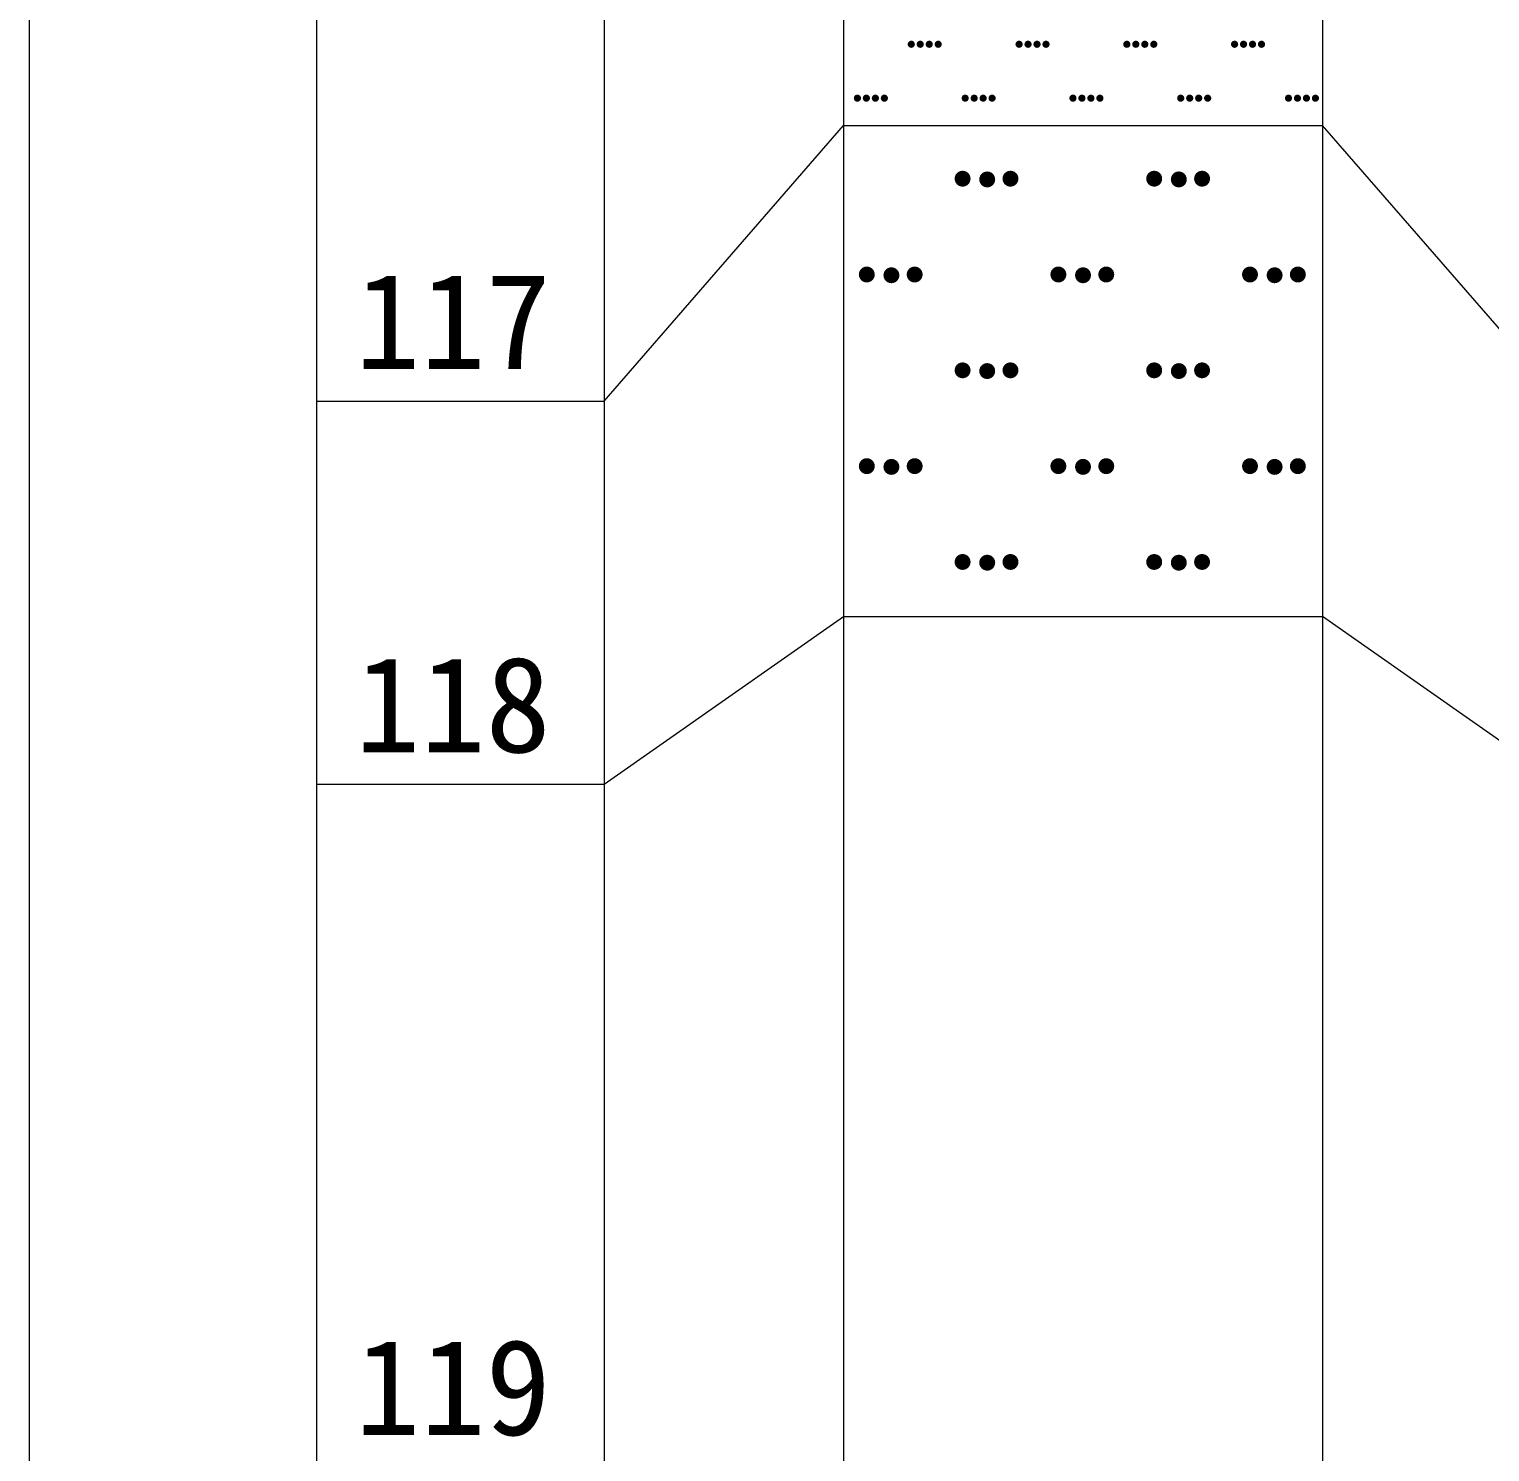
# Model space of a CAD drawing. Header units: inches. Extents: x -27 to 109, y -598 to 26.
# Drawn here: x 14.68 to 20.78, y -448.25 to -442.31 of the extents above; entities that cross this region are included whole.
import ezdxf

# ---------------------------------------------------------------- set-up
doc = ezdxf.new("R2010")
doc.units = ezdxf.units.IN
doc.header["$MEASUREMENT"] = 0
doc.layers.get('0').update_dxf_attribs({"lineweight": 0})
doc.styles.add('宋体', font='')
doc.styles.get('宋体').set_extended_font_data('宋体')

# ---------------------------------------------------------------- blocks, each defined once
blk = doc.blocks.new('lr_block_98')
at = {"true_color": 0x000000}
for points in [[(18.379117, -442.378425), (18.379642, -442.374525), (18.379117, -442.370625), (18.377617, -442.367025), (18.375217, -442.36395), (18.372142, -442.36155), (18.368542, -442.36005), (18.364642, -442.359525), (18.360742, -442.36005), (18.357142, -442.36155), (18.354067, -442.36395), (18.351667, -442.367025), (18.350167, -442.370625), (18.349642, -442.374525), (18.350167, -442.378425), (18.351667, -442.382025), (18.354067, -442.3851), (18.357142, -442.3875), (18.360742, -442.389), (18.364642, -442.389525), (18.368542, -442.389), (18.372142, -442.3875), (18.375217, -442.3851), (18.377617, -442.382025)], [(18.416617, -442.378425), (18.417142, -442.374525), (18.416617, -442.370625), (18.415117, -442.367025), (18.412717, -442.36395), (18.409642, -442.36155), (18.406042, -442.36005), (18.402142, -442.359525), (18.398242, -442.36005), (18.394642, -442.36155), (18.391567, -442.36395), (18.389167, -442.367025), (18.387667, -442.370625), (18.387142, -442.374525), (18.387667, -442.378425), (18.389167, -442.382025), (18.391567, -442.3851), (18.394642, -442.3875), (18.398242, -442.389), (18.402142, -442.389525), (18.406042, -442.389), (18.409642, -442.3875), (18.412717, -442.3851), (18.415117, -442.382025)], [(18.454117, -442.378425), (18.454642, -442.374525), (18.454117, -442.370625), (18.452617, -442.367025), (18.450217, -442.36395), (18.447142, -442.36155), (18.443542, -442.36005), (18.439642, -442.359525), (18.435742, -442.36005), (18.432142, -442.36155), (18.429067, -442.36395), (18.426667, -442.367025), (18.425167, -442.370625), (18.424642, -442.374525), (18.425167, -442.378425), (18.426667, -442.382025), (18.429067, -442.3851), (18.432142, -442.3875), (18.435742, -442.389), (18.439642, -442.389525), (18.443542, -442.389), (18.447142, -442.3875), (18.450217, -442.3851), (18.452617, -442.382025)], [(18.491617, -442.378425), (18.492142, -442.374525), (18.491617, -442.370625), (18.490117, -442.367025), (18.487717, -442.36395), (18.484642, -442.36155), (18.481042, -442.36005), (18.477142, -442.359525), (18.473242, -442.36005), (18.469642, -442.36155), (18.466567, -442.36395), (18.464167, -442.367025), (18.462667, -442.370625), (18.462142, -442.374525), (18.462667, -442.378425), (18.464167, -442.382025), (18.466567, -442.3851), (18.469642, -442.3875), (18.473242, -442.389), (18.477142, -442.389525), (18.481042, -442.389), (18.484642, -442.3875), (18.487717, -442.3851), (18.490117, -442.382025)], [(18.829117, -442.378425), (18.829642, -442.374525), (18.829117, -442.370625), (18.827617, -442.367025), (18.825217, -442.36395), (18.822142, -442.36155), (18.818542, -442.36005), (18.814642, -442.359525), (18.810742, -442.36005), (18.807142, -442.36155), (18.804067, -442.36395), (18.801667, -442.367025), (18.800167, -442.370625), (18.799642, -442.374525), (18.800167, -442.378425), (18.801667, -442.382025), (18.804067, -442.3851), (18.807142, -442.3875), (18.810742, -442.389), (18.814642, -442.389525), (18.818542, -442.389), (18.822142, -442.3875), (18.825217, -442.3851), (18.827617, -442.382025)], [(18.866617, -442.378425), (18.867142, -442.374525), (18.866617, -442.370625), (18.865117, -442.367025), (18.862717, -442.36395), (18.859642, -442.36155), (18.856042, -442.36005), (18.852142, -442.359525), (18.848242, -442.36005), (18.844642, -442.36155), (18.841567, -442.36395), (18.839167, -442.367025), (18.837667, -442.370625), (18.837142, -442.374525), (18.837667, -442.378425), (18.839167, -442.382025), (18.841567, -442.3851), (18.844642, -442.3875), (18.848242, -442.389), (18.852142, -442.389525), (18.856042, -442.389), (18.859642, -442.3875), (18.862717, -442.3851), (18.865117, -442.382025)], [(18.904117, -442.378425), (18.904642, -442.374525), (18.904117, -442.370625), (18.902617, -442.367025), (18.900217, -442.36395), (18.897142, -442.36155), (18.893542, -442.36005), (18.889642, -442.359525), (18.885742, -442.36005), (18.882142, -442.36155), (18.879067, -442.36395), (18.876667, -442.367025), (18.875167, -442.370625), (18.874642, -442.374525), (18.875167, -442.378425), (18.876667, -442.382025), (18.879067, -442.3851), (18.882142, -442.3875), (18.885742, -442.389), (18.889642, -442.389525), (18.893542, -442.389), (18.897142, -442.3875), (18.900217, -442.3851), (18.902617, -442.382025)], [(18.941617, -442.378425), (18.942142, -442.374525), (18.941617, -442.370625), (18.940117, -442.367025), (18.937717, -442.36395), (18.934642, -442.36155), (18.931042, -442.36005), (18.927142, -442.359525), (18.923242, -442.36005), (18.919642, -442.36155), (18.916567, -442.36395), (18.914167, -442.367025), (18.912667, -442.370625), (18.912142, -442.374525), (18.912667, -442.378425), (18.914167, -442.382025), (18.916567, -442.3851), (18.919642, -442.3875), (18.923242, -442.389), (18.927142, -442.389525), (18.931042, -442.389), (18.934642, -442.3875), (18.937717, -442.3851), (18.940117, -442.382025)], [(19.279117, -442.378425), (19.279642, -442.374525), (19.279117, -442.370625), (19.277617, -442.367025), (19.275217, -442.36395), (19.272142, -442.36155), (19.268542, -442.36005), (19.264642, -442.359525), (19.260742, -442.36005), (19.257142, -442.36155), (19.254067, -442.36395), (19.251667, -442.367025), (19.250167, -442.370625), (19.249642, -442.374525), (19.250167, -442.378425), (19.251667, -442.382025), (19.254067, -442.3851), (19.257142, -442.3875), (19.260742, -442.389), (19.264642, -442.389525), (19.268542, -442.389), (19.272142, -442.3875), (19.275217, -442.3851), (19.277617, -442.382025)], [(19.316617, -442.378425), (19.317142, -442.374525), (19.316617, -442.370625), (19.315117, -442.367025), (19.312717, -442.36395), (19.309642, -442.36155), (19.306042, -442.36005), (19.302142, -442.359525), (19.298242, -442.36005), (19.294642, -442.36155), (19.291567, -442.36395), (19.289167, -442.367025), (19.287667, -442.370625), (19.287142, -442.374525), (19.287667, -442.378425), (19.289167, -442.382025), (19.291567, -442.3851), (19.294642, -442.3875), (19.298242, -442.389), (19.302142, -442.389525), (19.306042, -442.389), (19.309642, -442.3875), (19.312717, -442.3851), (19.315117, -442.382025)], [(19.354117, -442.378425), (19.354642, -442.374525), (19.354117, -442.370625), (19.352617, -442.367025), (19.350217, -442.36395), (19.347142, -442.36155), (19.343542, -442.36005), (19.339642, -442.359525), (19.335742, -442.36005), (19.332142, -442.36155), (19.329067, -442.36395), (19.326667, -442.367025), (19.325167, -442.370625), (19.324642, -442.374525), (19.325167, -442.378425), (19.326667, -442.382025), (19.329067, -442.3851), (19.332142, -442.3875), (19.335742, -442.389), (19.339642, -442.389525), (19.343542, -442.389), (19.347142, -442.3875), (19.350217, -442.3851), (19.352617, -442.382025)], [(19.391617, -442.378425), (19.392142, -442.374525), (19.391617, -442.370625), (19.390117, -442.367025), (19.387717, -442.36395), (19.384642, -442.36155), (19.381042, -442.36005), (19.377142, -442.359525), (19.373242, -442.36005), (19.369642, -442.36155), (19.366567, -442.36395), (19.364167, -442.367025), (19.362667, -442.370625), (19.362142, -442.374525), (19.362667, -442.378425), (19.364167, -442.382025), (19.366567, -442.3851), (19.369642, -442.3875), (19.373242, -442.389), (19.377142, -442.389525), (19.381042, -442.389), (19.384642, -442.3875), (19.387717, -442.3851), (19.390117, -442.382025)], [(19.729117, -442.378425), (19.729642, -442.374525), (19.729117, -442.370625), (19.727617, -442.367025), (19.725217, -442.36395), (19.722142, -442.36155), (19.718542, -442.36005), (19.714642, -442.359525), (19.710742, -442.36005), (19.707142, -442.36155), (19.704067, -442.36395), (19.701667, -442.367025), (19.700167, -442.370625), (19.699642, -442.374525), (19.700167, -442.378425), (19.701667, -442.382025), (19.704067, -442.3851), (19.707142, -442.3875), (19.710742, -442.389), (19.714642, -442.389525), (19.718542, -442.389), (19.722142, -442.3875), (19.725217, -442.3851), (19.727617, -442.382025)], [(19.766617, -442.378425), (19.767142, -442.374525), (19.766617, -442.370625), (19.765117, -442.367025), (19.762717, -442.36395), (19.759642, -442.36155), (19.756042, -442.36005), (19.752142, -442.359525), (19.748242, -442.36005), (19.744642, -442.36155), (19.741567, -442.36395), (19.739167, -442.367025), (19.737667, -442.370625), (19.737142, -442.374525), (19.737667, -442.378425), (19.739167, -442.382025), (19.741567, -442.3851), (19.744642, -442.3875), (19.748242, -442.389), (19.752142, -442.389525), (19.756042, -442.389), (19.759642, -442.3875), (19.762717, -442.3851), (19.765117, -442.382025)], [(19.804117, -442.378425), (19.804642, -442.374525), (19.804117, -442.370625), (19.802617, -442.367025), (19.800217, -442.36395), (19.797142, -442.36155), (19.793542, -442.36005), (19.789642, -442.359525), (19.785742, -442.36005), (19.782142, -442.36155), (19.779067, -442.36395), (19.776667, -442.367025), (19.775167, -442.370625), (19.774642, -442.374525), (19.775167, -442.378425), (19.776667, -442.382025), (19.779067, -442.3851), (19.782142, -442.3875), (19.785742, -442.389), (19.789642, -442.389525), (19.793542, -442.389), (19.797142, -442.3875), (19.800217, -442.3851), (19.802617, -442.382025)], [(19.841617, -442.378425), (19.842142, -442.374525), (19.841617, -442.370625), (19.840117, -442.367025), (19.837717, -442.36395), (19.834642, -442.36155), (19.831042, -442.36005), (19.827142, -442.359525), (19.823242, -442.36005), (19.819642, -442.36155), (19.816567, -442.36395), (19.814167, -442.367025), (19.812667, -442.370625), (19.812142, -442.374525), (19.812667, -442.378425), (19.814167, -442.382025), (19.816567, -442.3851), (19.819642, -442.3875), (19.823242, -442.389), (19.827142, -442.389525), (19.831042, -442.389), (19.834642, -442.3875), (19.837717, -442.3851), (19.840117, -442.382025)], [(18.154117, -442.603425), (18.154642, -442.599525), (18.154117, -442.595625), (18.152617, -442.592025), (18.150217, -442.58895), (18.147142, -442.58655), (18.143542, -442.58505), (18.139642, -442.584525), (18.135742, -442.58505), (18.132142, -442.58655), (18.129067, -442.58895), (18.126667, -442.592025), (18.125167, -442.595625), (18.124642, -442.599525), (18.125167, -442.603425), (18.126667, -442.607025), (18.129067, -442.6101), (18.132142, -442.6125), (18.135742, -442.614), (18.139642, -442.614525), (18.143542, -442.614), (18.147142, -442.6125), (18.150217, -442.6101), (18.152617, -442.607025)], [(18.191617, -442.603425), (18.192142, -442.599525), (18.191617, -442.595625), (18.190117, -442.592025), (18.187717, -442.58895), (18.184642, -442.58655), (18.181042, -442.58505), (18.177142, -442.584525), (18.173242, -442.58505), (18.169642, -442.58655), (18.166567, -442.58895), (18.164167, -442.592025), (18.162667, -442.595625), (18.162142, -442.599525), (18.162667, -442.603425), (18.164167, -442.607025), (18.166567, -442.6101), (18.169642, -442.6125), (18.173242, -442.614), (18.177142, -442.614525), (18.181042, -442.614), (18.184642, -442.6125), (18.187717, -442.6101), (18.190117, -442.607025)], [(18.229117, -442.603425), (18.229642, -442.599525), (18.229117, -442.595625), (18.227617, -442.592025), (18.225217, -442.58895), (18.222142, -442.58655), (18.218542, -442.58505), (18.214642, -442.584525), (18.210742, -442.58505), (18.207142, -442.58655), (18.204067, -442.58895), (18.201667, -442.592025), (18.200167, -442.595625), (18.199642, -442.599525), (18.200167, -442.603425), (18.201667, -442.607025), (18.204067, -442.6101), (18.207142, -442.6125), (18.210742, -442.614), (18.214642, -442.614525), (18.218542, -442.614), (18.222142, -442.6125), (18.225217, -442.6101), (18.227617, -442.607025)], [(18.266617, -442.603425), (18.267142, -442.599525), (18.266617, -442.595625), (18.265117, -442.592025), (18.262717, -442.58895), (18.259642, -442.58655), (18.256042, -442.58505), (18.252142, -442.584525), (18.248242, -442.58505), (18.244642, -442.58655), (18.241567, -442.58895), (18.239167, -442.592025), (18.237667, -442.595625), (18.237142, -442.599525), (18.237667, -442.603425), (18.239167, -442.607025), (18.241567, -442.6101), (18.244642, -442.6125), (18.248242, -442.614), (18.252142, -442.614525), (18.256042, -442.614), (18.259642, -442.6125), (18.262717, -442.6101), (18.265117, -442.607025)], [(18.604117, -442.603425), (18.604642, -442.599525), (18.604117, -442.595625), (18.602617, -442.592025), (18.600217, -442.58895), (18.597142, -442.58655), (18.593542, -442.58505), (18.589642, -442.584525), (18.585742, -442.58505), (18.582142, -442.58655), (18.579067, -442.58895), (18.576667, -442.592025), (18.575167, -442.595625), (18.574642, -442.599525), (18.575167, -442.603425), (18.576667, -442.607025), (18.579067, -442.6101), (18.582142, -442.6125), (18.585742, -442.614), (18.589642, -442.614525), (18.593542, -442.614), (18.597142, -442.6125), (18.600217, -442.6101), (18.602617, -442.607025)], [(18.641617, -442.603425), (18.642142, -442.599525), (18.641617, -442.595625), (18.640117, -442.592025), (18.637717, -442.58895), (18.634642, -442.58655), (18.631042, -442.58505), (18.627142, -442.584525), (18.623242, -442.58505), (18.619642, -442.58655), (18.616567, -442.58895), (18.614167, -442.592025), (18.612667, -442.595625), (18.612142, -442.599525), (18.612667, -442.603425), (18.614167, -442.607025), (18.616567, -442.6101), (18.619642, -442.6125), (18.623242, -442.614), (18.627142, -442.614525), (18.631042, -442.614), (18.634642, -442.6125), (18.637717, -442.6101), (18.640117, -442.607025)], [(18.679117, -442.603425), (18.679642, -442.599525), (18.679117, -442.595625), (18.677617, -442.592025), (18.675217, -442.58895), (18.672142, -442.58655), (18.668542, -442.58505), (18.664642, -442.584525), (18.660742, -442.58505), (18.657142, -442.58655), (18.654067, -442.58895), (18.651667, -442.592025), (18.650167, -442.595625), (18.649642, -442.599525), (18.650167, -442.603425), (18.651667, -442.607025), (18.654067, -442.6101), (18.657142, -442.6125), (18.660742, -442.614), (18.664642, -442.614525), (18.668542, -442.614), (18.672142, -442.6125), (18.675217, -442.6101), (18.677617, -442.607025)], [(18.716617, -442.603425), (18.717142, -442.599525), (18.716617, -442.595625), (18.715117, -442.592025), (18.712717, -442.58895), (18.709642, -442.58655), (18.706042, -442.58505), (18.702142, -442.584525), (18.698242, -442.58505), (18.694642, -442.58655), (18.691567, -442.58895), (18.689167, -442.592025), (18.687667, -442.595625), (18.687142, -442.599525), (18.687667, -442.603425), (18.689167, -442.607025), (18.691567, -442.6101), (18.694642, -442.6125), (18.698242, -442.614), (18.702142, -442.614525), (18.706042, -442.614), (18.709642, -442.6125), (18.712717, -442.6101), (18.715117, -442.607025)], [(19.054117, -442.603425), (19.054642, -442.599525), (19.054117, -442.595625), (19.052617, -442.592025), (19.050217, -442.58895), (19.047142, -442.58655), (19.043542, -442.58505), (19.039642, -442.584525), (19.035742, -442.58505), (19.032142, -442.58655), (19.029067, -442.58895), (19.026667, -442.592025), (19.025167, -442.595625), (19.024642, -442.599525), (19.025167, -442.603425), (19.026667, -442.607025), (19.029067, -442.6101), (19.032142, -442.6125), (19.035742, -442.614), (19.039642, -442.614525), (19.043542, -442.614), (19.047142, -442.6125), (19.050217, -442.6101), (19.052617, -442.607025)], [(19.091617, -442.603425), (19.092142, -442.599525), (19.091617, -442.595625), (19.090117, -442.592025), (19.087717, -442.58895), (19.084642, -442.58655), (19.081042, -442.58505), (19.077142, -442.584525), (19.073242, -442.58505), (19.069642, -442.58655), (19.066567, -442.58895), (19.064167, -442.592025), (19.062667, -442.595625), (19.062142, -442.599525), (19.062667, -442.603425), (19.064167, -442.607025), (19.066567, -442.6101), (19.069642, -442.6125), (19.073242, -442.614), (19.077142, -442.614525), (19.081042, -442.614), (19.084642, -442.6125), (19.087717, -442.6101), (19.090117, -442.607025)], [(19.129117, -442.603425), (19.129642, -442.599525), (19.129117, -442.595625), (19.127617, -442.592025), (19.125217, -442.58895), (19.122142, -442.58655), (19.118542, -442.58505), (19.114642, -442.584525), (19.110742, -442.58505), (19.107142, -442.58655), (19.104067, -442.58895), (19.101667, -442.592025), (19.100167, -442.595625), (19.099642, -442.599525), (19.100167, -442.603425), (19.101667, -442.607025), (19.104067, -442.6101), (19.107142, -442.6125), (19.110742, -442.614), (19.114642, -442.614525), (19.118542, -442.614), (19.122142, -442.6125), (19.125217, -442.6101), (19.127617, -442.607025)], [(19.166617, -442.603425), (19.167142, -442.599525), (19.166617, -442.595625), (19.165117, -442.592025), (19.162717, -442.58895), (19.159642, -442.58655), (19.156042, -442.58505), (19.152142, -442.584525), (19.148242, -442.58505), (19.144642, -442.58655), (19.141567, -442.58895), (19.139167, -442.592025), (19.137667, -442.595625), (19.137142, -442.599525), (19.137667, -442.603425), (19.139167, -442.607025), (19.141567, -442.6101), (19.144642, -442.6125), (19.148242, -442.614), (19.152142, -442.614525), (19.156042, -442.614), (19.159642, -442.6125), (19.162717, -442.6101), (19.165117, -442.607025)], [(19.504117, -442.603425), (19.504642, -442.599525), (19.504117, -442.595625), (19.502617, -442.592025), (19.500217, -442.58895), (19.497142, -442.58655), (19.493542, -442.58505), (19.489642, -442.584525), (19.485742, -442.58505), (19.482142, -442.58655), (19.479067, -442.58895), (19.476667, -442.592025), (19.475167, -442.595625), (19.474642, -442.599525), (19.475167, -442.603425), (19.476667, -442.607025), (19.479067, -442.6101), (19.482142, -442.6125), (19.485742, -442.614), (19.489642, -442.614525), (19.493542, -442.614), (19.497142, -442.6125), (19.500217, -442.6101), (19.502617, -442.607025)], [(19.541617, -442.603425), (19.542142, -442.599525), (19.541617, -442.595625), (19.540117, -442.592025), (19.537717, -442.58895), (19.534642, -442.58655), (19.531042, -442.58505), (19.527142, -442.584525), (19.523242, -442.58505), (19.519642, -442.58655), (19.516567, -442.58895), (19.514167, -442.592025), (19.512667, -442.595625), (19.512142, -442.599525), (19.512667, -442.603425), (19.514167, -442.607025), (19.516567, -442.6101), (19.519642, -442.6125), (19.523242, -442.614), (19.527142, -442.614525), (19.531042, -442.614), (19.534642, -442.6125), (19.537717, -442.6101), (19.540117, -442.607025)], [(19.579117, -442.603425), (19.579642, -442.599525), (19.579117, -442.595625), (19.577617, -442.592025), (19.575217, -442.58895), (19.572142, -442.58655), (19.568542, -442.58505), (19.564642, -442.584525), (19.560742, -442.58505), (19.557142, -442.58655), (19.554067, -442.58895), (19.551667, -442.592025), (19.550167, -442.595625), (19.549642, -442.599525), (19.550167, -442.603425), (19.551667, -442.607025), (19.554067, -442.6101), (19.557142, -442.6125), (19.560742, -442.614), (19.564642, -442.614525), (19.568542, -442.614), (19.572142, -442.6125), (19.575217, -442.6101), (19.577617, -442.607025)], [(19.616617, -442.603425), (19.617142, -442.599525), (19.616617, -442.595625), (19.615117, -442.592025), (19.612717, -442.58895), (19.609642, -442.58655), (19.606042, -442.58505), (19.602142, -442.584525), (19.598242, -442.58505), (19.594642, -442.58655), (19.591567, -442.58895), (19.589167, -442.592025), (19.587667, -442.595625), (19.587142, -442.599525), (19.587667, -442.603425), (19.589167, -442.607025), (19.591567, -442.6101), (19.594642, -442.6125), (19.598242, -442.614), (19.602142, -442.614525), (19.606042, -442.614), (19.609642, -442.6125), (19.612717, -442.6101), (19.615117, -442.607025)], [(19.954117, -442.603425), (19.954642, -442.599525), (19.954117, -442.595625), (19.952617, -442.592025), (19.950217, -442.58895), (19.947142, -442.58655), (19.943542, -442.58505), (19.939642, -442.584525), (19.935742, -442.58505), (19.932142, -442.58655), (19.929067, -442.58895), (19.926667, -442.592025), (19.925167, -442.595625), (19.924642, -442.599525), (19.925167, -442.603425), (19.926667, -442.607025), (19.929067, -442.6101), (19.932142, -442.6125), (19.935742, -442.614), (19.939642, -442.614525), (19.943542, -442.614), (19.947142, -442.6125), (19.950217, -442.6101), (19.952617, -442.607025)], [(19.991617, -442.603425), (19.992142, -442.599525), (19.991617, -442.595625), (19.990117, -442.592025), (19.987717, -442.58895), (19.984642, -442.58655), (19.981042, -442.58505), (19.977142, -442.584525), (19.973242, -442.58505), (19.969642, -442.58655), (19.966567, -442.58895), (19.964167, -442.592025), (19.962667, -442.595625), (19.962142, -442.599525), (19.962667, -442.603425), (19.964167, -442.607025), (19.966567, -442.6101), (19.969642, -442.6125), (19.973242, -442.614), (19.977142, -442.614525), (19.981042, -442.614), (19.984642, -442.6125), (19.987717, -442.6101), (19.990117, -442.607025)], [(20.029117, -442.603425), (20.029642, -442.599525), (20.029117, -442.595625), (20.027617, -442.592025), (20.025217, -442.58895), (20.022142, -442.58655), (20.018542, -442.58505), (20.014642, -442.584525), (20.010742, -442.58505), (20.007142, -442.58655), (20.004067, -442.58895), (20.001667, -442.592025), (20.000167, -442.595625), (19.999642, -442.599525), (20.000167, -442.603425), (20.001667, -442.607025), (20.004067, -442.6101), (20.007142, -442.6125), (20.010742, -442.614), (20.014642, -442.614525), (20.018542, -442.614), (20.022142, -442.6125), (20.025217, -442.6101), (20.027617, -442.607025)], [(20.066617, -442.603425), (20.067142, -442.599525), (20.066617, -442.595625), (20.065117, -442.592025), (20.062717, -442.58895), (20.059642, -442.58655), (20.056042, -442.58505), (20.052142, -442.584525), (20.048242, -442.58505), (20.044642, -442.58655), (20.041567, -442.58895), (20.039167, -442.592025), (20.037667, -442.595625), (20.037142, -442.599525), (20.037667, -442.603425), (20.039167, -442.607025), (20.041567, -442.6101), (20.044642, -442.6125), (20.048242, -442.614), (20.052142, -442.614525), (20.056042, -442.614), (20.059642, -442.6125), (20.062717, -442.6101), (20.065117, -442.607025)]]:
    blk.add_hatch(color=18, dxfattribs=at).paths.add_polyline_path(points, flags=17)
blk = doc.blocks.new('lr_block_99')
at = {"true_color": 0x000000}
for points in [[(18.611, -442.9443), (18.6122, -442.9357), (18.611, -442.927), (18.6078, -442.919), (18.6025, -442.9121), (18.5955, -442.9067), (18.5875, -442.9035), (18.5789, -442.9024), (18.5702, -442.9035), (18.5622, -442.9067), (18.5553, -442.9121), (18.5499, -442.919), (18.5467, -442.927), (18.5455, -442.9357), (18.5467, -442.9443), (18.5499, -442.9524), (18.5553, -442.9593), (18.5622, -442.9646), (18.5702, -442.9678), (18.5789, -442.969), (18.5875, -442.9678), (18.5955, -442.9646), (18.6025, -442.9593), (18.6078, -442.9524)], [(18.7138, -442.9474), (18.715, -442.9388), (18.7138, -442.9301), (18.7106, -442.9221), (18.7053, -442.9151), (18.6983, -442.9098), (18.6903, -442.9066), (18.6817, -442.9054), (18.673, -442.9066), (18.665, -442.9098), (18.6581, -442.9151), (18.6527, -442.9221), (18.6495, -442.9301), (18.6483, -442.9388), (18.6495, -442.9474), (18.6527, -442.9554), (18.6581, -442.9624), (18.665, -442.9677), (18.673, -442.9709), (18.6817, -442.9721), (18.6903, -442.9709), (18.6983, -442.9677), (18.7053, -442.9624), (18.7106, -442.9554)], [(18.8109, -442.9443), (18.8121, -442.9357), (18.8109, -442.927), (18.8077, -442.919), (18.8023, -442.9121), (18.7954, -442.9067), (18.7874, -442.9035), (18.7787, -442.9024), (18.7701, -442.9035), (18.7621, -442.9067), (18.7551, -442.9121), (18.7498, -442.919), (18.7466, -442.927), (18.7454, -442.9357), (18.7466, -442.9443), (18.7498, -442.9524), (18.7551, -442.9593), (18.7621, -442.9646), (18.7701, -442.9678), (18.7787, -442.969), (18.7874, -442.9678), (18.7954, -442.9646), (18.8023, -442.9593), (18.8077, -442.9524)], [(19.411, -442.9443), (19.4122, -442.9357), (19.411, -442.927), (19.4078, -442.919), (19.4025, -442.9121), (19.3955, -442.9067), (19.3875, -442.9035), (19.3789, -442.9024), (19.3702, -442.9035), (19.3622, -442.9067), (19.3553, -442.9121), (19.3499, -442.919), (19.3467, -442.927), (19.3455, -442.9357), (19.3467, -442.9443), (19.3499, -442.9524), (19.3553, -442.9593), (19.3622, -442.9646), (19.3702, -442.9678), (19.3789, -442.969), (19.3875, -442.9678), (19.3955, -442.9646), (19.4025, -442.9593), (19.4078, -442.9524)], [(19.5138, -442.9474), (19.515, -442.9388), (19.5138, -442.9301), (19.5106, -442.9221), (19.5053, -442.9151), (19.4983, -442.9098), (19.4903, -442.9066), (19.4817, -442.9054), (19.473, -442.9066), (19.465, -442.9098), (19.4581, -442.9151), (19.4527, -442.9221), (19.4495, -442.9301), (19.4483, -442.9388), (19.4495, -442.9474), (19.4527, -442.9554), (19.4581, -442.9624), (19.465, -442.9677), (19.473, -442.9709), (19.4817, -442.9721), (19.4903, -442.9709), (19.4983, -442.9677), (19.5053, -442.9624), (19.5106, -442.9554)], [(19.6109, -442.9443), (19.6121, -442.9357), (19.6109, -442.927), (19.6077, -442.919), (19.6023, -442.9121), (19.5954, -442.9067), (19.5874, -442.9035), (19.5787, -442.9024), (19.5701, -442.9035), (19.5621, -442.9067), (19.5551, -442.9121), (19.5498, -442.919), (19.5466, -442.927), (19.5454, -442.9357), (19.5466, -442.9443), (19.5498, -442.9524), (19.5551, -442.9593), (19.5621, -442.9646), (19.5701, -442.9678), (19.5787, -442.969), (19.5874, -442.9678), (19.5954, -442.9646), (19.6023, -442.9593), (19.6077, -442.9524)], [(18.211, -443.3444), (18.2122, -443.3357), (18.211, -443.327), (18.2078, -443.319), (18.2025, -443.3121), (18.1955, -443.3068), (18.1875, -443.3035), (18.1789, -443.3023), (18.1702, -443.3035), (18.1622, -443.3068), (18.1553, -443.3121), (18.1499, -443.319), (18.1467, -443.327), (18.1455, -443.3357), (18.1467, -443.3444), (18.1499, -443.3524), (18.1553, -443.3593), (18.1622, -443.3646), (18.1702, -443.3678), (18.1789, -443.369), (18.1875, -443.3678), (18.1955, -443.3646), (18.2025, -443.3593), (18.2078, -443.3524)], [(18.3138, -443.3474), (18.315, -443.3388), (18.3138, -443.3301), (18.3106, -443.3221), (18.3053, -443.3152), (18.2983, -443.3098), (18.2903, -443.3066), (18.2817, -443.3054), (18.273, -443.3066), (18.265, -443.3098), (18.2581, -443.3152), (18.2527, -443.3221), (18.2495, -443.3301), (18.2483, -443.3388), (18.2495, -443.3474), (18.2527, -443.3554), (18.2581, -443.3623), (18.265, -443.3677), (18.273, -443.3709), (18.2817, -443.3721), (18.2903, -443.3709), (18.2983, -443.3677), (18.3053, -443.3623), (18.3106, -443.3554)], [(18.4109, -443.3444), (18.4121, -443.3357), (18.4109, -443.327), (18.4077, -443.319), (18.4023, -443.3121), (18.3954, -443.3068), (18.3874, -443.3035), (18.3787, -443.3023), (18.3701, -443.3035), (18.3621, -443.3068), (18.3551, -443.3121), (18.3498, -443.319), (18.3466, -443.327), (18.3454, -443.3357), (18.3466, -443.3444), (18.3498, -443.3524), (18.3551, -443.3593), (18.3621, -443.3646), (18.3701, -443.3678), (18.3787, -443.369), (18.3874, -443.3678), (18.3954, -443.3646), (18.4023, -443.3593), (18.4077, -443.3524)], [(19.011, -443.3444), (19.0122, -443.3357), (19.011, -443.327), (19.0078, -443.319), (19.0025, -443.3121), (18.9955, -443.3068), (18.9875, -443.3035), (18.9789, -443.3023), (18.9702, -443.3035), (18.9622, -443.3068), (18.9553, -443.3121), (18.9499, -443.319), (18.9467, -443.327), (18.9455, -443.3357), (18.9467, -443.3444), (18.9499, -443.3524), (18.9553, -443.3593), (18.9622, -443.3646), (18.9702, -443.3678), (18.9789, -443.369), (18.9875, -443.3678), (18.9955, -443.3646), (19.0025, -443.3593), (19.0078, -443.3524)], [(19.1138, -443.3474), (19.115, -443.3388), (19.1138, -443.3301), (19.1106, -443.3221), (19.1053, -443.3152), (19.0983, -443.3098), (19.0903, -443.3066), (19.0817, -443.3054), (19.073, -443.3066), (19.065, -443.3098), (19.0581, -443.3152), (19.0527, -443.3221), (19.0495, -443.3301), (19.0483, -443.3388), (19.0495, -443.3474), (19.0527, -443.3554), (19.0581, -443.3623), (19.065, -443.3677), (19.073, -443.3709), (19.0817, -443.3721), (19.0903, -443.3709), (19.0983, -443.3677), (19.1053, -443.3623), (19.1106, -443.3554)], [(19.2109, -443.3444), (19.2121, -443.3357), (19.2109, -443.327), (19.2077, -443.319), (19.2023, -443.3121), (19.1954, -443.3068), (19.1874, -443.3035), (19.1787, -443.3023), (19.1701, -443.3035), (19.1621, -443.3068), (19.1551, -443.3121), (19.1498, -443.319), (19.1466, -443.327), (19.1454, -443.3357), (19.1466, -443.3444), (19.1498, -443.3524), (19.1551, -443.3593), (19.1621, -443.3646), (19.1701, -443.3678), (19.1787, -443.369), (19.1874, -443.3678), (19.1954, -443.3646), (19.2023, -443.3593), (19.2077, -443.3524)], [(19.811, -443.3444), (19.8122, -443.3357), (19.811, -443.327), (19.8078, -443.319), (19.8025, -443.3121), (19.7955, -443.3068), (19.7875, -443.3035), (19.7789, -443.3023), (19.7702, -443.3035), (19.7622, -443.3068), (19.7553, -443.3121), (19.7499, -443.319), (19.7467, -443.327), (19.7455, -443.3357), (19.7467, -443.3444), (19.7499, -443.3524), (19.7553, -443.3593), (19.7622, -443.3646), (19.7702, -443.3678), (19.7789, -443.369), (19.7875, -443.3678), (19.7955, -443.3646), (19.8025, -443.3593), (19.8078, -443.3524)], [(19.9138, -443.3474), (19.915, -443.3388), (19.9138, -443.3301), (19.9106, -443.3221), (19.9053, -443.3152), (19.8983, -443.3098), (19.8903, -443.3066), (19.8817, -443.3054), (19.873, -443.3066), (19.865, -443.3098), (19.8581, -443.3152), (19.8527, -443.3221), (19.8495, -443.3301), (19.8483, -443.3388), (19.8495, -443.3474), (19.8527, -443.3554), (19.8581, -443.3623), (19.865, -443.3677), (19.873, -443.3709), (19.8817, -443.3721), (19.8903, -443.3709), (19.8983, -443.3677), (19.9053, -443.3623), (19.9106, -443.3554)], [(20.0109, -443.3444), (20.0121, -443.3357), (20.0109, -443.327), (20.0077, -443.319), (20.0023, -443.3121), (19.9954, -443.3068), (19.9874, -443.3035), (19.9787, -443.3023), (19.9701, -443.3035), (19.9621, -443.3068), (19.9551, -443.3121), (19.9498, -443.319), (19.9466, -443.327), (19.9454, -443.3357), (19.9466, -443.3444), (19.9498, -443.3524), (19.9551, -443.3593), (19.9621, -443.3646), (19.9701, -443.3678), (19.9787, -443.369), (19.9874, -443.3678), (19.9954, -443.3646), (20.0023, -443.3593), (20.0077, -443.3524)], [(18.611, -443.7444), (18.6122, -443.7357), (18.611, -443.727), (18.6078, -443.719), (18.6025, -443.7121), (18.5955, -443.7067), (18.5875, -443.7036), (18.5789, -443.7024), (18.5702, -443.7036), (18.5622, -443.7067), (18.5553, -443.7121), (18.5499, -443.719), (18.5467, -443.727), (18.5455, -443.7357), (18.5467, -443.7444), (18.5499, -443.7523), (18.5553, -443.7593), (18.5622, -443.7646), (18.5702, -443.7678), (18.5789, -443.769), (18.5875, -443.7678), (18.5955, -443.7646), (18.6025, -443.7593), (18.6078, -443.7523)], [(18.7138, -443.7474), (18.715, -443.7387), (18.7138, -443.7301), (18.7106, -443.7221), (18.7053, -443.7152), (18.6983, -443.7098), (18.6903, -443.7066), (18.6817, -443.7054), (18.673, -443.7066), (18.665, -443.7098), (18.6581, -443.7152), (18.6527, -443.7221), (18.6495, -443.7301), (18.6483, -443.7387), (18.6495, -443.7474), (18.6527, -443.7554), (18.6581, -443.7624), (18.665, -443.7677), (18.673, -443.7709), (18.6817, -443.7721), (18.6903, -443.7709), (18.6983, -443.7677), (18.7053, -443.7624), (18.7106, -443.7554)], [(18.8109, -443.7444), (18.8121, -443.7357), (18.8109, -443.727), (18.8077, -443.719), (18.8023, -443.7121), (18.7954, -443.7067), (18.7874, -443.7036), (18.7787, -443.7024), (18.7701, -443.7036), (18.7621, -443.7067), (18.7551, -443.7121), (18.7498, -443.719), (18.7466, -443.727), (18.7454, -443.7357), (18.7466, -443.7444), (18.7498, -443.7523), (18.7551, -443.7593), (18.7621, -443.7646), (18.7701, -443.7678), (18.7787, -443.769), (18.7874, -443.7678), (18.7954, -443.7646), (18.8023, -443.7593), (18.8077, -443.7523)], [(19.411, -443.7444), (19.4122, -443.7357), (19.411, -443.727), (19.4078, -443.719), (19.4025, -443.7121), (19.3955, -443.7067), (19.3875, -443.7036), (19.3789, -443.7024), (19.3702, -443.7036), (19.3622, -443.7067), (19.3553, -443.7121), (19.3499, -443.719), (19.3467, -443.727), (19.3455, -443.7357), (19.3467, -443.7444), (19.3499, -443.7523), (19.3553, -443.7593), (19.3622, -443.7646), (19.3702, -443.7678), (19.3789, -443.769), (19.3875, -443.7678), (19.3955, -443.7646), (19.4025, -443.7593), (19.4078, -443.7523)], [(19.5138, -443.7474), (19.515, -443.7387), (19.5138, -443.7301), (19.5106, -443.7221), (19.5053, -443.7152), (19.4983, -443.7098), (19.4903, -443.7066), (19.4817, -443.7054), (19.473, -443.7066), (19.465, -443.7098), (19.4581, -443.7152), (19.4527, -443.7221), (19.4495, -443.7301), (19.4483, -443.7387), (19.4495, -443.7474), (19.4527, -443.7554), (19.4581, -443.7624), (19.465, -443.7677), (19.473, -443.7709), (19.4817, -443.7721), (19.4903, -443.7709), (19.4983, -443.7677), (19.5053, -443.7624), (19.5106, -443.7554)], [(19.6109, -443.7444), (19.6121, -443.7357), (19.6109, -443.727), (19.6077, -443.719), (19.6023, -443.7121), (19.5954, -443.7067), (19.5874, -443.7036), (19.5787, -443.7024), (19.5701, -443.7036), (19.5621, -443.7067), (19.5551, -443.7121), (19.5498, -443.719), (19.5466, -443.727), (19.5454, -443.7357), (19.5466, -443.7444), (19.5498, -443.7523), (19.5551, -443.7593), (19.5621, -443.7646), (19.5701, -443.7678), (19.5787, -443.769), (19.5874, -443.7678), (19.5954, -443.7646), (19.6023, -443.7593), (19.6077, -443.7523)], [(18.211, -444.1443), (18.2122, -444.1357), (18.211, -444.127), (18.2078, -444.119), (18.2025, -444.1121), (18.1955, -444.1067), (18.1875, -444.1035), (18.1789, -444.1024), (18.1702, -444.1035), (18.1622, -444.1067), (18.1553, -444.1121), (18.1499, -444.119), (18.1467, -444.127), (18.1455, -444.1357), (18.1467, -444.1443), (18.1499, -444.1524), (18.1553, -444.1593), (18.1622, -444.1646), (18.1702, -444.1678), (18.1789, -444.169), (18.1875, -444.1678), (18.1955, -444.1646), (18.2025, -444.1593), (18.2078, -444.1524)], [(18.3138, -444.1474), (18.315, -444.1388), (18.3138, -444.1301), (18.3106, -444.1221), (18.3053, -444.1152), (18.2983, -444.1098), (18.2903, -444.1066), (18.2817, -444.1054), (18.273, -444.1066), (18.265, -444.1098), (18.2581, -444.1152), (18.2527, -444.1221), (18.2495, -444.1301), (18.2483, -444.1388), (18.2495, -444.1474), (18.2527, -444.1554), (18.2581, -444.1624), (18.265, -444.1677), (18.273, -444.1709), (18.2817, -444.1721), (18.2903, -444.1709), (18.2983, -444.1677), (18.3053, -444.1624), (18.3106, -444.1554)], [(18.4109, -444.1443), (18.4121, -444.1357), (18.4109, -444.127), (18.4077, -444.119), (18.4023, -444.1121), (18.3954, -444.1067), (18.3874, -444.1035), (18.3787, -444.1024), (18.3701, -444.1035), (18.3621, -444.1067), (18.3551, -444.1121), (18.3498, -444.119), (18.3466, -444.127), (18.3454, -444.1357), (18.3466, -444.1443), (18.3498, -444.1524), (18.3551, -444.1593), (18.3621, -444.1646), (18.3701, -444.1678), (18.3787, -444.169), (18.3874, -444.1678), (18.3954, -444.1646), (18.4023, -444.1593), (18.4077, -444.1524)], [(19.011, -444.1443), (19.0122, -444.1357), (19.011, -444.127), (19.0078, -444.119), (19.0025, -444.1121), (18.9955, -444.1067), (18.9875, -444.1035), (18.9789, -444.1024), (18.9702, -444.1035), (18.9622, -444.1067), (18.9553, -444.1121), (18.9499, -444.119), (18.9467, -444.127), (18.9455, -444.1357), (18.9467, -444.1443), (18.9499, -444.1524), (18.9553, -444.1593), (18.9622, -444.1646), (18.9702, -444.1678), (18.9789, -444.169), (18.9875, -444.1678), (18.9955, -444.1646), (19.0025, -444.1593), (19.0078, -444.1524)], [(19.1138, -444.1474), (19.115, -444.1388), (19.1138, -444.1301), (19.1106, -444.1221), (19.1053, -444.1152), (19.0983, -444.1098), (19.0903, -444.1066), (19.0817, -444.1054), (19.073, -444.1066), (19.065, -444.1098), (19.0581, -444.1152), (19.0527, -444.1221), (19.0495, -444.1301), (19.0483, -444.1388), (19.0495, -444.1474), (19.0527, -444.1554), (19.0581, -444.1624), (19.065, -444.1677), (19.073, -444.1709), (19.0817, -444.1721), (19.0903, -444.1709), (19.0983, -444.1677), (19.1053, -444.1624), (19.1106, -444.1554)], [(19.2109, -444.1443), (19.2121, -444.1357), (19.2109, -444.127), (19.2077, -444.119), (19.2023, -444.1121), (19.1954, -444.1067), (19.1874, -444.1035), (19.1787, -444.1024), (19.1701, -444.1035), (19.1621, -444.1067), (19.1551, -444.1121), (19.1498, -444.119), (19.1466, -444.127), (19.1454, -444.1357), (19.1466, -444.1443), (19.1498, -444.1524), (19.1551, -444.1593), (19.1621, -444.1646), (19.1701, -444.1678), (19.1787, -444.169), (19.1874, -444.1678), (19.1954, -444.1646), (19.2023, -444.1593), (19.2077, -444.1524)], [(19.811, -444.1443), (19.8122, -444.1357), (19.811, -444.127), (19.8078, -444.119), (19.8025, -444.1121), (19.7955, -444.1067), (19.7875, -444.1035), (19.7789, -444.1024), (19.7702, -444.1035), (19.7622, -444.1067), (19.7553, -444.1121), (19.7499, -444.119), (19.7467, -444.127), (19.7455, -444.1357), (19.7467, -444.1443), (19.7499, -444.1524), (19.7553, -444.1593), (19.7622, -444.1646), (19.7702, -444.1678), (19.7789, -444.169), (19.7875, -444.1678), (19.7955, -444.1646), (19.8025, -444.1593), (19.8078, -444.1524)], [(19.9138, -444.1474), (19.915, -444.1388), (19.9138, -444.1301), (19.9106, -444.1221), (19.9053, -444.1152), (19.8983, -444.1098), (19.8903, -444.1066), (19.8817, -444.1054), (19.873, -444.1066), (19.865, -444.1098), (19.8581, -444.1152), (19.8527, -444.1221), (19.8495, -444.1301), (19.8483, -444.1388), (19.8495, -444.1474), (19.8527, -444.1554), (19.8581, -444.1624), (19.865, -444.1677), (19.873, -444.1709), (19.8817, -444.1721), (19.8903, -444.1709), (19.8983, -444.1677), (19.9053, -444.1624), (19.9106, -444.1554)], [(20.0109, -444.1443), (20.0121, -444.1357), (20.0109, -444.127), (20.0077, -444.119), (20.0023, -444.1121), (19.9954, -444.1067), (19.9874, -444.1035), (19.9787, -444.1024), (19.9701, -444.1035), (19.9621, -444.1067), (19.9551, -444.1121), (19.9498, -444.119), (19.9466, -444.127), (19.9454, -444.1357), (19.9466, -444.1443), (19.9498, -444.1524), (19.9551, -444.1593), (19.9621, -444.1646), (19.9701, -444.1678), (19.9787, -444.169), (19.9874, -444.1678), (19.9954, -444.1646), (20.0023, -444.1593), (20.0077, -444.1524)], [(18.611, -444.5444), (18.6122, -444.5357), (18.611, -444.527), (18.6078, -444.519), (18.6025, -444.5121), (18.5955, -444.5068), (18.5875, -444.5036), (18.5789, -444.5023), (18.5702, -444.5036), (18.5622, -444.5068), (18.5553, -444.5121), (18.5499, -444.519), (18.5467, -444.527), (18.5455, -444.5357), (18.5467, -444.5444), (18.5499, -444.5523), (18.5553, -444.5593), (18.5622, -444.5646), (18.5702, -444.5678), (18.5789, -444.569), (18.5875, -444.5678), (18.5955, -444.5646), (18.6025, -444.5593), (18.6078, -444.5523)], [(18.7138, -444.5474), (18.715, -444.5388), (18.7138, -444.5301), (18.7106, -444.5221), (18.7053, -444.5152), (18.6983, -444.5098), (18.6903, -444.5066), (18.6817, -444.5054), (18.673, -444.5066), (18.665, -444.5098), (18.6581, -444.5152), (18.6527, -444.5221), (18.6495, -444.5301), (18.6483, -444.5388), (18.6495, -444.5474), (18.6527, -444.5554), (18.6581, -444.5623), (18.665, -444.5677), (18.673, -444.5709), (18.6817, -444.5721), (18.6903, -444.5709), (18.6983, -444.5677), (18.7053, -444.5623), (18.7106, -444.5554)], [(18.8109, -444.5444), (18.8121, -444.5357), (18.8109, -444.527), (18.8077, -444.519), (18.8023, -444.5121), (18.7954, -444.5068), (18.7874, -444.5036), (18.7787, -444.5023), (18.7701, -444.5036), (18.7621, -444.5068), (18.7551, -444.5121), (18.7498, -444.519), (18.7466, -444.527), (18.7454, -444.5357), (18.7466, -444.5444), (18.7498, -444.5523), (18.7551, -444.5593), (18.7621, -444.5646), (18.7701, -444.5678), (18.7787, -444.569), (18.7874, -444.5678), (18.7954, -444.5646), (18.8023, -444.5593), (18.8077, -444.5523)], [(19.411, -444.5444), (19.4122, -444.5357), (19.411, -444.527), (19.4078, -444.519), (19.4025, -444.5121), (19.3955, -444.5068), (19.3875, -444.5036), (19.3789, -444.5023), (19.3702, -444.5036), (19.3622, -444.5068), (19.3553, -444.5121), (19.3499, -444.519), (19.3467, -444.527), (19.3455, -444.5357), (19.3467, -444.5444), (19.3499, -444.5523), (19.3553, -444.5593), (19.3622, -444.5646), (19.3702, -444.5678), (19.3789, -444.569), (19.3875, -444.5678), (19.3955, -444.5646), (19.4025, -444.5593), (19.4078, -444.5523)], [(19.5138, -444.5474), (19.515, -444.5388), (19.5138, -444.5301), (19.5106, -444.5221), (19.5053, -444.5152), (19.4983, -444.5098), (19.4903, -444.5066), (19.4817, -444.5054), (19.473, -444.5066), (19.465, -444.5098), (19.4581, -444.5152), (19.4527, -444.5221), (19.4495, -444.5301), (19.4483, -444.5388), (19.4495, -444.5474), (19.4527, -444.5554), (19.4581, -444.5623), (19.465, -444.5677), (19.473, -444.5709), (19.4817, -444.5721), (19.4903, -444.5709), (19.4983, -444.5677), (19.5053, -444.5623), (19.5106, -444.5554)], [(19.6109, -444.5444), (19.6121, -444.5357), (19.6109, -444.527), (19.6077, -444.519), (19.6023, -444.5121), (19.5954, -444.5068), (19.5874, -444.5036), (19.5787, -444.5023), (19.5701, -444.5036), (19.5621, -444.5068), (19.5551, -444.5121), (19.5498, -444.519), (19.5466, -444.527), (19.5454, -444.5357), (19.5466, -444.5444), (19.5498, -444.5523), (19.5551, -444.5593), (19.5621, -444.5646), (19.5701, -444.5678), (19.5787, -444.569), (19.5874, -444.5678), (19.5954, -444.5646), (19.6023, -444.5593), (19.6077, -444.5523)]]:
    blk.add_hatch(color=18, dxfattribs=at).paths.add_polyline_path(points, flags=17)

msp = doc.modelspace()

# ---------------------------------------------------------------- hatches: boundary and pattern name
at = {"true_color": 0x000000}
h = msp.add_hatch(dxfattribs=at)
h.set_pattern_fill('', color=18, style=0, pattern_type=0)
h.set_pattern_definition([])
h.paths.add_polyline_path([(18.0817, -448.8138), (20.0817, -448.8138), (20.0817, -444.7638), (18.0817, -444.7638)], flags=17)

# ---------------------------------------------------------------- linework, layer by layer
at = {"linetype": 'Continuous', "lineweight": 15}
for p, q in [((14.6817, 0.8962), (14.6817, -567.1838)), ((15.8817, 0.8962), (15.8817, -567.1838)), ((17.0817, 0.8962), (17.0817, -567.1838)), ((18.0817, -442.2638), (18.0817, -442.7138)), ((20.0817, -442.2638), (20.0817, -442.7138)), ((17.0817, -443.8638), (18.0817, -442.7138)), ((18.0817, -442.7138), (20.0817, -442.7138)), ((18.0817, -442.7138), (18.0817, -444.7638)), ((21.0817, -443.8638), (20.0817, -442.7138)), ((20.0817, -442.7138), (20.0817, -444.7638)), ((15.8817, -443.8638), (17.0817, -443.8638)), ((17.0817, -445.4638), (18.0817, -444.7638)), ((18.0817, -444.7638), (20.0817, -444.7638)), ((18.0817, -444.7638), (18.0817, -448.8138)), ((21.0817, -445.4638), (20.0817, -444.7638)), ((20.0817, -444.7638), (20.0817, -448.8138)), ((15.8817, -445.4638), (17.0817, -445.4638))]:
    msp.add_line(p, q, dxfattribs=at)

# ---------------------------------------------------------------- block references
at = {"color": 7}
for name in ['lr_block_98', 'lr_block_99']:
    msp.add_blockref(name, (0, 0), dxfattribs=at)

# ---------------------------------------------------------------- texts
at = {"style": '宋体'}
for s, p in [('117', (16.0429, -443.7304)), ('118', (16.0429, -445.3304)), ('119', (16.0429, -448.1804))]:
    msp.add_text(s, height=0.4, dxfattribs=at).set_placement(p)

doc.saveas('drawing.dxf')
